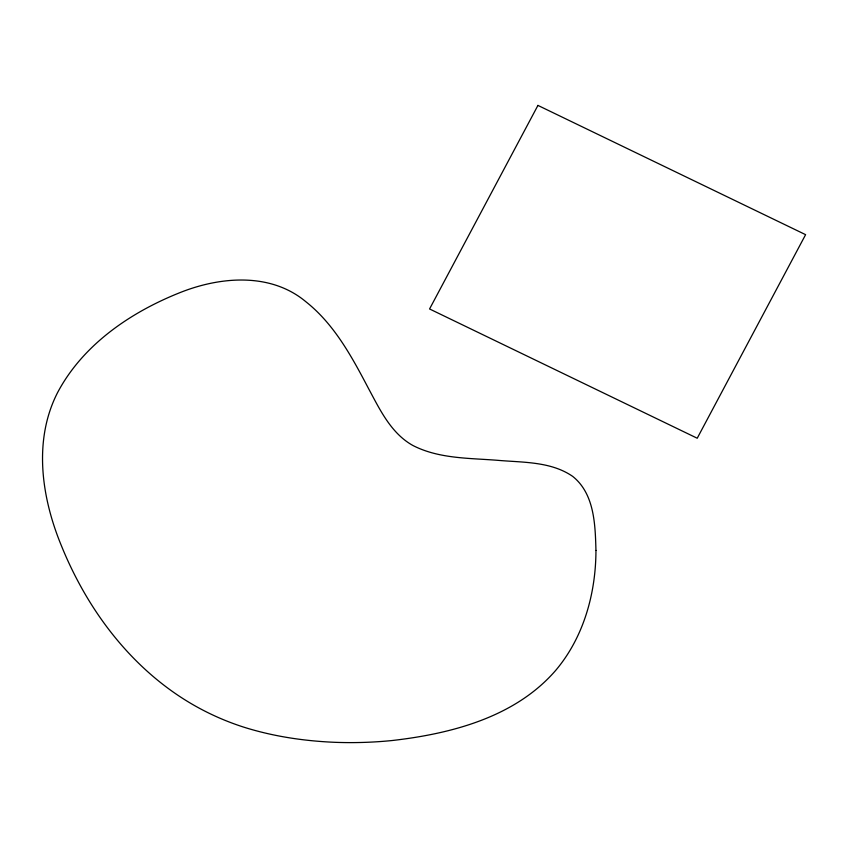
<?xml version="1.0" encoding="UTF-8"?>
<svg xmlns="http://www.w3.org/2000/svg" width="848" height="848" viewBox="0 0 848 848"><rect width="100%" height="100%" fill="white"/><g stroke="black" fill="none" stroke-linecap="round" stroke-linejoin="round"><path stroke-width="1.27" d="M595.953 550.458C595.847 593.452 583.636 637.632 555.366 670.779C514.831 717.291 451.274 733.743 392.253 740.516A401.231 385.49 -12.8 0 1 334.674 742.307C303.669 740.982 272.717 736.35 243.09 726.937A262.159 251.877 -12.8 0 1 196.047 706.416C146.089 678.495 106.678 634.283 79.595 584.283A407.379 391.405 -12.8 0 1 61.512 546.006C41.616 497.956 32.977 440.653 57.569 392.603C82.797 344.924 129.998 312.679 179.045 292.995C219.484 276.596 270.374 271.964 305.958 301.803C334.43 324.371 351.952 357.008 368.562 388.596C379.936 409.679 391.023 433.296 412.87 445.476C438.914 458.853 469.167 458.047 497.649 460.316C522.94 462.542 550.903 461.354 572.707 476.396C594.565 493.854 595.232 524.848 595.953 550.458M537.939 105.406L429.565 308.969L697.226 438.236L805.6 234.663L537.939 105.406"/></g></svg>
